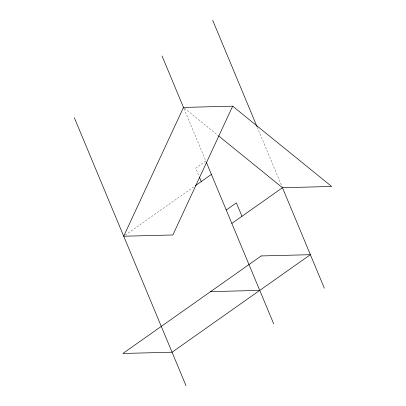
<?xml version="1.0" encoding="UTF-8"?>
<svg xmlns="http://www.w3.org/2000/svg" width="406" height="406" viewBox="0 0 406 406"><rect width="100%" height="100%" fill="white"/><g stroke="black" fill="none" stroke-linecap="round" stroke-linejoin="round"><path stroke-width="0.3" stroke-dasharray="2.03 1.52" d="M205.817 161.004L195.692 168.14L199.331 176.879M125.251 235.135L194.89 186.034M184.476 108.224L217.961 135.391M257.297 127.332L281.673 185.821M183.994 108.635L205.933 161.273"/><path stroke-width="0.61" d="M232.663 106.174L172.88 234.972L123.703 236.226L183.492 107.428L232.663 106.174L331.641 186.466L282.464 187.719L231.836 223.417M195.408 185.669L211.399 174.397M226.254 210.024L236.378 202.883L241.961 216.276M210.572 291.64L259.744 290.386M218.453 135.787L282.464 187.719M212.688 20.3L257.054 126.748M282.16 186.988L324.333 288.174M162.06 55.998L183.751 108.052M206.421 162.446L273.7 323.871M199.574 177.458L201.274 181.533M74.359 117.826L186.004 385.7M261.2 255.942L122.876 353.469L172.053 352.215L310.377 254.689L261.2 255.942"/></g></svg>
